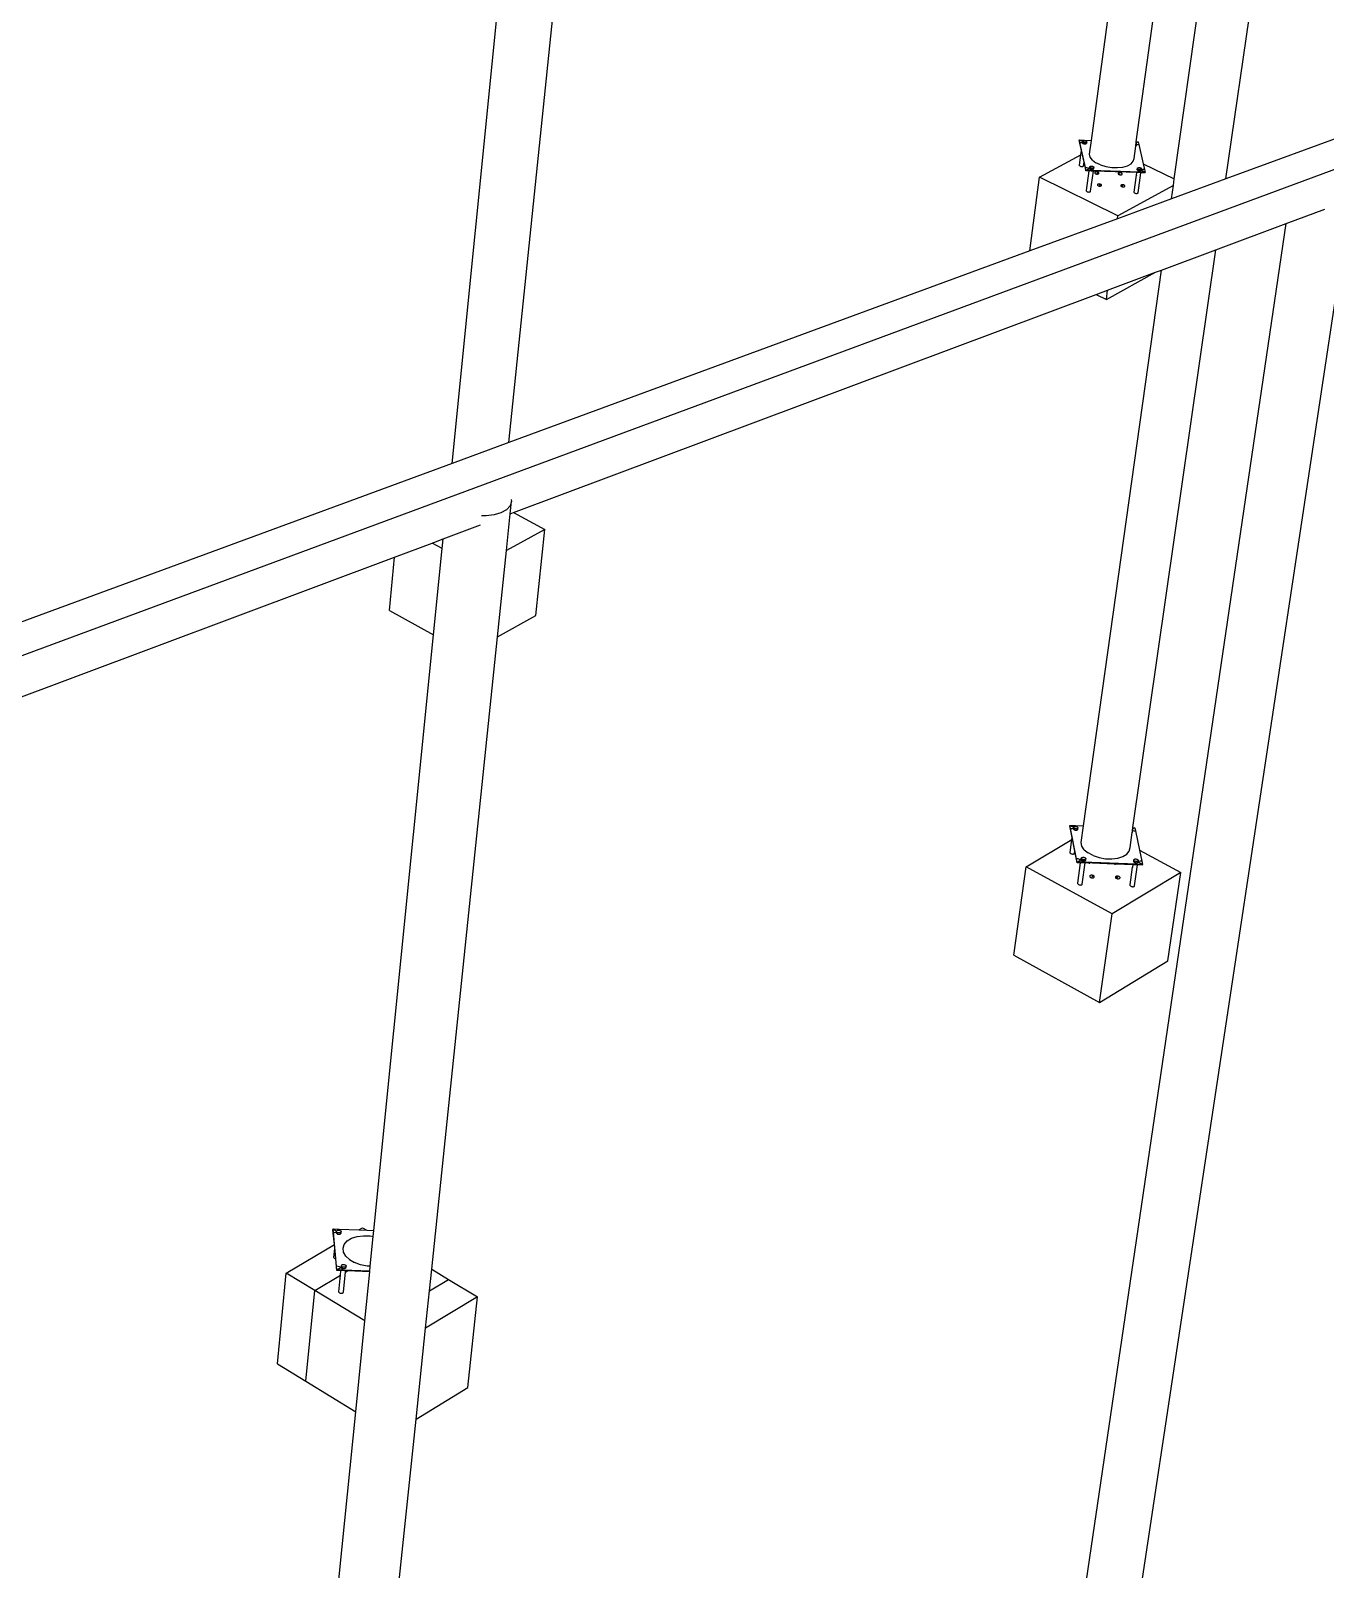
# Model space of a CAD drawing. Header units: inches. Extents: x -1339 to 1886, y -1058 to 789.
# Drawn here: x 392.6 to 788.7, y -344.9 to 125.9 of the extents above; entities that cross this region are included whole.
import ezdxf

# ---------------------------------------------------------------- set-up
doc = ezdxf.new("R2010")
doc.units = ezdxf.units.IN
doc.header["$MEASUREMENT"] = 0

msp = doc.modelspace()

# ---------------------------------------------------------------- linework, layer by layer
for p, q in [((1819.33, 464.57), (-287.57, -316.52)), ((758.32, 80.62), (784.13, 260.66)), ((742.49, 80.58), (767.02, 255.28)), ((730.87, 91.93), (752.78, 250.79)), ((717.15, 92.38), (737.95, 246.12)), ((538.84, -0.11), (558.48, 189.64)), ((935.51, 145.79), (758.32, 80.62)), ((521.54, -6.48), (536.26, 140.34)), ((713.43, 92.33), (713.46, 92.51)), ((713.61, 91.52), (713.43, 92.33)), ((713.63, 91.69), (713.46, 92.51)), ((713.46, 92.51), (715.04, 92.45)), ((713.46, 92.51), (714.48, 92)), ((713.61, 91.52), (713.63, 91.69)), ((714.09, 89.32), (713.61, 91.52)), ((713.63, 91.69), (714.04, 91.71)), ((715.31, 84.06), (713.63, 91.69)), ((714.04, 91.71), (714.4, 91.77)), ((714.4, 91.77), (714.45, 91.79)), ((714.45, 91.79), (714.41, 91.72)), ((714.41, 91.72), (714.41, 91.64)), ((714.42, 91.71), (714.41, 91.63)), ((714.41, 91.63), (714.45, 91.54)), ((714.44, 91.75), (714.42, 91.71)), ((714.43, 91.64), (714.44, 91.72)), ((714.47, 91.56), (714.43, 91.64)), ((714.44, 91.75), (714.45, 91.79)), ((714.45, 91.77), (714.44, 91.75)), ((714.44, 91.72), (714.44, 91.75)), ((714.44, 91.72), (714.45, 91.74)), ((714.45, 91.79), (714.48, 92.08)), ((714.45, 91.79), (714.45, 91.79)), ((714.45, 91.54), (714.53, 91.46)), ((714.55, 91.48), (714.47, 91.56)), ((714.48, 92.08), (714.53, 92.15)), ((714.48, 92), (714.48, 92.08)), ((714.52, 91.91), (714.48, 92)), ((714.55, 91.86), (714.51, 91.83)), ((714.55, 91.85), (714.51, 91.82)), ((714.51, 91.82), (714.59, 91.85)), ((714.51, 91.82), (714.56, 91.85)), ((714.51, 91.81), (714.51, 91.82)), ((714.51, 91.81), (714.51, 91.82)), ((714.57, 91.86), (714.52, 91.91)), ((714.53, 92.15), (714.61, 92.21)), ((714.53, 91.46), (714.65, 91.39)), ((714.56, 91.87), (714.55, 91.86)), ((714.57, 91.86), (714.55, 91.85)), ((714.55, 91.48), (714.66, 91.41)), ((714.56, 91.85), (714.58, 91.86)), ((714.58, 91.86), (714.57, 91.86)), ((714.59, 91.85), (714.58, 91.86)), ((714.6, 91.84), (714.59, 91.85)), ((714.71, 91.77), (714.6, 91.84)), ((714.61, 92.21), (714.73, 92.26)), ((714.65, 91.39), (714.79, 91.34)), ((714.66, 91.41), (714.8, 91.36)), ((714.85, 91.72), (714.71, 91.77)), ((714.73, 92.26), (714.87, 92.28)), ((714.79, 91.34), (714.95, 91.3)), ((714.95, 91.32), (714.8, 91.36)), ((715, 91.68), (714.85, 91.72)), ((714.87, 92.28), (715.02, 92.29)), ((714.95, 91.32), (715.11, 91.31)), ((714.95, 91.3), (715.12, 91.28)), ((715.16, 91.66), (715, 91.68)), ((715.02, 92.29), (715.04, 92.29)), ((715.04, 92.29), (715.04, 92.45)), ((715.04, 92.45), (717.15, 92.38)), ((715.04, 92.29), (715.18, 92.27)), ((715.11, 91.31), (715.27, 91.31)), ((715.12, 91.28), (715.11, 91.31)), ((715.11, 91.3), (715.27, 91.3)), ((715.31, 91.67), (715.16, 91.66)), ((715.18, 92.27), (715.33, 92.24)), ((715.41, 91.34), (715.27, 91.31)), ((715.27, 91.3), (715.42, 91.33)), ((715.3, 91.6), (715.44, 91.59)), ((715.45, 91.7), (715.31, 91.67)), ((715.33, 92.24), (715.47, 92.18)), ((715.41, 91.34), (715.52, 91.38)), ((715.42, 91.33), (715.54, 91.38)), ((715.57, 91.74), (715.45, 91.7)), ((715.47, 92.18), (715.58, 92.11)), ((715.52, 91.38), (715.6, 91.45)), ((715.54, 91.38), (715.62, 91.44)), ((715.65, 91.8), (715.57, 91.74)), ((715.58, 92.11), (715.66, 92.04)), ((715.65, 91.52), (715.6, 91.45)), ((715.62, 91.59), (715.65, 91.59)), ((715.62, 91.44), (715.67, 91.51)), ((715.66, 91.62), (715.63, 91.67)), ((715.63, 91.64), (715.65, 91.6)), ((715.67, 91.6), (715.64, 91.68)), ((715.7, 91.88), (715.65, 91.8)), ((715.65, 91.6), (715.65, 91.59)), ((715.65, 91.59), (715.65, 91.52)), ((715.65, 91.52), (715.66, 91.59)), ((715.65, 91.59), (715.66, 91.59)), ((715.66, 92.04), (715.7, 91.96)), ((715.66, 91.62), (715.7, 91.88)), ((715.67, 91.59), (715.66, 91.62)), ((715.66, 91.59), (715.66, 91.62)), ((715.66, 91.59), (715.67, 91.59)), ((715.67, 91.59), (715.67, 91.6)), ((715.67, 91.59), (715.67, 91.59)), ((715.67, 91.59), (715.67, 91.59)), ((715.67, 91.59), (715.67, 91.59)), ((715.67, 91.51), (715.67, 91.59)), ((715.7, 91.96), (715.7, 91.88)), ((716.57, 88.14), (717.15, 92.38)), ((730.18, 86.88), (730.7, 90.64)), ((730.7, 90.66), (730.75, 91.02)), ((730.72, 90.67), (730.7, 90.66)), ((730.7, 90.64), (730.74, 90.66)), ((730.7, 90.64), (730.7, 90.66)), ((730.8, 90.73), (730.72, 90.67)), ((730.74, 90.66), (730.82, 90.72)), ((730.75, 91.02), (730.8, 91.38)), ((730.75, 91.02), (730.81, 90.96)), ((730.77, 91.02), (730.75, 91.02)), ((730.75, 91.02), (730.75, 91.02)), ((730.85, 91.09), (730.77, 91.02)), ((730.83, 90.97), (730.77, 91.02)), ((730.8, 91.38), (730.87, 91.93)), ((730.8, 91.38), (730.86, 91.32)), ((730.85, 90.8), (730.8, 90.73)), ((730.81, 90.96), (730.85, 90.88)), ((730.82, 90.72), (730.87, 90.8)), ((730.83, 91.58), (731.45, 91.92)), ((730.86, 90.9), (730.83, 90.97)), ((730.9, 91.16), (730.85, 91.09)), ((730.85, 90.8), (730.86, 90.9)), ((730.85, 90.88), (730.85, 90.8)), ((730.86, 91.32), (730.9, 91.24)), ((730.86, 90.9), (730.9, 91.16)), ((730.87, 90.88), (730.86, 90.9)), ((730.87, 91.93), (731.47, 91.91)), ((730.87, 90.8), (730.87, 90.88)), ((730.9, 91.24), (730.9, 91.21)), ((730.9, 91.21), (731.24, 91.13)), ((730.9, 91.21), (730.9, 91.16)), ((731.24, 91.13), (731.66, 91.09)), ((731.47, 91.91), (731.66, 91.09)), ((731.66, 91.09), (733, 85.23)), ((701.3, 81.15), (713.91, 87.98)), ((713.48, 84.8), (713.91, 87.98)), ((713.48, 84.71), (713.48, 84.8)), ((713.91, 87.98), (714.09, 89.32)), ((714.89, 85.71), (714.09, 89.32)), ((714.74, 84.59), (714.89, 85.71)), ((715.29, 83.88), (714.89, 85.71)), ((716.8, 87.24), (716.57, 88.14)), ((717.47, 86.35), (716.8, 87.24)), ((717.47, 86.35), (718.54, 85.54)), ((719.95, 84.86), (718.54, 85.54)), ((719.95, 84.86), (721.59, 84.37)), ((728.17, 84.64), (729.26, 85.25)), ((729.26, 85.25), (729.94, 86.01)), ((729.94, 86.01), (730.18, 86.88)), ((733, 85.23), (742.49, 80.58)), ((733, 85.23), (733.41, 83.45)), ((698.3, 58.54), (701.3, 81.15)), ((725.25, 69.31), (701.3, 81.15)), ((713.52, 84.63), (713.48, 84.71)), ((713.6, 84.55), (713.52, 84.63)), ((713.6, 84.55), (713.72, 84.48)), ((713.72, 84.48), (713.86, 84.42)), ((713.86, 84.42), (714.02, 84.39)), ((714.02, 84.39), (714.18, 84.37)), ((714.18, 84.37), (714.34, 84.37)), ((714.34, 84.37), (714.49, 84.4)), ((714.49, 84.4), (714.61, 84.45)), ((714.61, 84.45), (714.69, 84.51)), ((714.69, 84.51), (714.74, 84.59)), ((715.29, 83.88), (715.31, 84.06)), ((715.47, 83.06), (715.29, 83.88)), ((715.73, 84.01), (715.31, 84.06)), ((715.49, 83.24), (715.31, 84.06)), ((715.47, 83.06), (715.49, 83.24)), ((716.45, 83.03), (715.47, 83.06)), ((715.49, 83.24), (716.49, 83.78)), ((717.09, 83.18), (715.49, 83.24)), ((715.63, 77), (716.45, 83.03)), ((716.13, 83.92), (715.73, 84.01)), ((716.49, 83.78), (716.13, 83.92)), ((717.07, 83.01), (716.45, 83.03)), ((716.78, 83.6), (716.49, 83.78)), ((716.61, 84.01), (716.57, 83.94)), ((716.59, 83.97), (716.57, 83.93)), ((716.57, 83.94), (716.57, 83.86)), ((716.57, 83.93), (716.57, 83.85)), ((716.57, 83.85), (716.61, 83.76)), ((716.59, 83.97), (716.64, 84.3)), ((716.61, 83.99), (716.59, 83.97)), ((716.59, 83.94), (716.59, 83.97)), ((716.59, 83.94), (716.6, 83.96)), ((716.59, 83.86), (716.59, 83.94)), ((716.63, 83.78), (716.59, 83.86)), ((716.61, 83.76), (716.69, 83.68)), ((716.7, 83.7), (716.63, 83.78)), ((716.64, 84.3), (716.68, 84.37)), ((716.64, 84.22), (716.64, 84.3)), ((716.67, 84.13), (716.64, 84.22)), ((716.7, 84.08), (716.66, 84.06)), ((716.7, 84.07), (716.66, 84.04)), ((716.66, 84.03), (716.72, 84.07)), ((716.73, 84.08), (716.67, 84.13)), ((716.68, 84.37), (716.77, 84.43)), ((716.69, 83.68), (716.8, 83.61)), ((716.72, 84.09), (716.7, 84.08)), ((716.73, 84.08), (716.7, 84.07)), ((716.7, 83.7), (716.82, 83.63)), ((716.72, 84.07), (716.73, 84.08)), ((716.75, 84.06), (716.73, 84.08)), ((716.73, 84.08), (716.73, 84.08)), ((716.86, 83.99), (716.75, 84.06)), ((716.77, 84.43), (716.88, 84.48)), ((716.99, 83.4), (716.78, 83.6)), ((716.8, 83.61), (716.95, 83.56)), ((716.82, 83.63), (716.95, 83.58)), ((717, 83.93), (716.86, 83.99)), ((716.88, 84.48), (717.02, 84.5)), ((716.89, 76.79), (717.73, 82.99)), ((716.95, 83.58), (717.11, 83.54)), ((716.95, 83.56), (717.11, 83.52)), ((717.09, 83.18), (716.99, 83.4)), ((717.16, 83.9), (717, 83.93)), ((717.02, 84.5), (717.18, 84.51)), ((717.07, 83.01), (717.09, 83.18)), ((717.73, 82.99), (717.07, 83.01)), ((732, 82.68), (717.09, 83.18)), ((717.11, 83.54), (717.27, 83.52)), ((717.11, 83.52), (717.27, 83.5)), ((717.32, 83.88), (717.16, 83.9)), ((717.18, 84.51), (717.34, 84.49)), ((717.27, 83.52), (717.42, 83.53)), ((717.27, 83.51), (717.43, 83.52)), ((717.27, 83.5), (717.43, 83.51)), ((717.47, 83.89), (717.32, 83.88)), ((717.34, 84.49), (717.49, 84.46)), ((717.42, 83.53), (717.56, 83.56)), ((717.43, 83.52), (717.58, 83.55)), ((717.43, 83.51), (717.58, 83.53)), ((717.61, 83.91), (717.47, 83.89)), ((717.49, 84.46), (717.63, 84.4)), ((717.56, 83.56), (717.68, 83.6)), ((717.58, 83.55), (717.7, 83.59)), ((717.58, 83.53), (717.7, 83.58)), ((717.73, 83.96), (717.61, 83.91)), ((717.63, 84.4), (717.74, 84.34)), ((717.68, 83.6), (717.76, 83.66)), ((717.7, 83.59), (717.78, 83.66)), ((717.7, 83.58), (717.79, 83.65)), ((717.81, 84.02), (717.73, 83.96)), ((731.02, 82.54), (717.73, 82.99)), ((717.74, 84.34), (717.82, 84.26)), ((717.81, 83.74), (717.76, 83.66)), ((717.81, 83.81), (717.78, 83.81)), ((717.78, 83.66), (717.83, 83.73)), ((717.83, 83.82), (717.79, 83.9)), ((717.79, 83.86), (717.81, 83.82)), ((717.79, 83.65), (717.83, 83.72)), ((717.86, 84.09), (717.81, 84.02)), ((717.81, 83.82), (717.81, 83.81)), ((717.81, 83.81), (717.81, 83.74)), ((717.82, 83.81), (717.81, 83.81)), ((717.81, 83.74), (717.82, 83.81)), ((717.82, 84.26), (717.86, 84.18)), ((717.82, 83.81), (717.86, 84.09)), ((717.83, 83.81), (717.82, 83.81)), ((717.83, 83.81), (717.83, 83.82)), ((717.83, 83.72), (717.83, 83.81)), ((717.83, 83.81), (717.83, 83.81)), ((717.83, 83.73), (717.83, 83.81)), ((717.86, 84.18), (717.86, 84.09)), ((718.19, 82.58), (718.15, 82.5)), ((718.15, 82.5), (718.15, 82.42)), ((718.15, 82.42), (718.19, 82.33)), ((718.28, 82.64), (718.19, 82.58)), ((718.19, 82.33), (718.27, 82.25)), ((718.27, 82.25), (718.38, 82.18)), ((718.4, 82.69), (718.28, 82.64)), ((718.38, 82.18), (718.52, 82.13)), ((718.54, 82.72), (718.4, 82.69)), ((718.52, 82.13), (718.68, 82.09)), ((718.71, 82.72), (718.54, 82.72)), ((718.68, 82.09), (718.85, 82.07)), ((718.87, 82.71), (718.71, 82.72)), ((718.78, 82.4), (719.27, 82.15)), ((718.85, 82.07), (719.01, 82.08)), ((719.03, 82.67), (718.87, 82.71)), ((719.01, 82.08), (719.15, 82.11)), ((719.17, 82.61), (719.03, 82.67)), ((719.15, 82.11), (719.27, 82.15)), ((719.29, 82.54), (719.17, 82.61)), ((719.27, 82.15), (719.36, 82.22)), ((719.37, 82.46), (719.29, 82.54)), ((719.36, 82.22), (719.4, 82.29)), ((719.41, 82.38), (719.37, 82.46)), ((719.4, 82.29), (719.41, 82.38)), ((721.59, 84.37), (723.35, 84.09)), ((723.35, 84.09), (725.11, 84.04)), ((725.11, 84.04), (726.76, 84.23)), ((725.35, 82.34), (725.3, 82.26)), ((725.3, 82.26), (725.3, 82.18)), ((725.3, 82.18), (725.34, 82.09)), ((725.34, 82.09), (725.42, 82.01)), ((725.43, 82.4), (725.35, 82.34)), ((725.42, 82.01), (725.53, 81.94)), ((725.55, 82.45), (725.43, 82.4)), ((725.53, 81.94), (725.93, 82.16)), ((725.53, 81.94), (725.68, 81.89)), ((725.7, 82.48), (725.55, 82.45)), ((725.68, 81.89), (725.84, 81.85)), ((725.86, 82.48), (725.7, 82.48)), ((725.84, 81.85), (726, 81.83)), ((726.02, 82.47), (725.86, 82.48)), ((726, 81.83), (726.16, 81.84)), ((726.18, 82.43), (726.02, 82.47)), ((726.16, 81.84), (726.31, 81.87)), ((726.32, 82.37), (726.18, 82.43)), ((726.31, 81.87), (726.43, 81.91)), ((726.44, 82.3), (726.32, 82.37)), ((726.43, 81.91), (726.51, 81.98)), ((726.52, 82.22), (726.44, 82.3)), ((726.51, 81.98), (726.56, 82.05)), ((726.56, 82.14), (726.52, 82.22)), ((726.56, 82.05), (726.56, 82.14)), ((726.76, 84.23), (728.17, 84.64)), ((730.19, 76.58), (730.9, 81.72)), ((730.91, 81.74), (730.9, 81.72)), ((730.9, 81.64), (730.91, 81.74)), ((730.9, 81.72), (730.9, 81.64)), ((730.91, 81.74), (731.02, 82.54)), ((731.97, 82.51), (731.02, 82.54)), ((731.14, 83.42), (731.18, 83.34)), ((731.2, 83.57), (731.16, 83.5)), ((731.16, 83.5), (731.16, 83.41)), ((731.18, 83.49), (731.23, 83.85)), ((731.18, 83.49), (731.22, 83.57)), ((731.18, 83.41), (731.18, 83.49)), ((731.22, 83.33), (731.18, 83.41)), ((731.18, 83.34), (731.27, 83.26)), ((731.26, 83.61), (731.2, 83.57)), ((731.22, 83.57), (731.25, 83.59)), ((731.22, 83.33), (731.3, 83.25)), ((731.23, 83.85), (731.27, 83.93)), ((731.23, 83.77), (731.23, 83.85)), ((731.27, 83.69), (731.23, 83.77)), ((731.27, 83.93), (731.36, 83.99)), ((731.35, 83.61), (731.27, 83.69)), ((731.27, 83.26), (731.38, 83.19)), ((731.41, 83.19), (731.3, 83.25)), ((731.46, 83.54), (731.35, 83.61)), ((731.36, 83.99), (731.47, 84.03)), ((731.38, 83.19), (731.52, 83.13)), ((731.41, 83.19), (731.55, 83.13)), ((731.45, 76.37), (732.3, 82.5)), ((731.6, 83.49), (731.46, 83.54)), ((731.47, 84.03), (731.61, 84.06)), ((731.52, 83.13), (731.69, 83.09)), ((731.7, 83.09), (731.55, 83.13)), ((731.75, 83.45), (731.6, 83.49)), ((731.61, 84.06), (731.77, 84.07)), ((731.69, 83.09), (731.85, 83.08)), ((731.86, 83.08), (731.7, 83.09)), ((731.91, 83.44), (731.75, 83.45)), ((731.77, 84.07), (731.93, 84.05)), ((731.88, 83.44), (731.79, 83.39)), ((732.06, 83.37), (731.79, 83.38)), ((731.86, 83.08), (731.79, 83.38)), ((731.85, 83.08), (731.86, 83.08)), ((732.01, 83.08), (731.86, 83.08)), ((731.86, 83.07), (732.03, 83.07)), ((732.07, 83.44), (731.91, 83.44)), ((731.93, 84.05), (732.08, 84.01)), ((731.97, 82.51), (732, 82.68)), ((732.3, 82.5), (731.97, 82.51)), ((732.12, 83.09), (732, 82.9)), ((732, 82.9), (732, 82.68)), ((733.59, 82.63), (732, 82.68)), ((732.14, 83.11), (732.01, 83.08)), ((732.03, 83.07), (732.17, 83.1)), ((732.21, 83.47), (732.07, 83.44)), ((732.08, 84.01), (732.22, 83.96)), ((732.14, 83.11), (732.12, 83.09)), ((732.14, 83.11), (732.16, 83.11)), ((732.33, 83.25), (732.16, 83.12)), ((732.28, 83.16), (732.16, 83.11)), ((732.17, 83.1), (732.29, 83.15)), ((732.4, 83.36), (732.19, 83.37)), ((732.31, 83.51), (732.21, 83.47)), ((732.22, 83.96), (732.33, 83.89)), ((732.36, 83.22), (732.28, 83.16)), ((732.29, 83.15), (732.38, 83.21)), ((733.57, 82.46), (732.3, 82.5)), ((732.31, 83.51), (732.36, 83.45)), ((732.32, 83.51), (732.31, 83.51)), ((732.41, 83.58), (732.32, 83.51)), ((732.38, 83.46), (732.32, 83.52)), ((732.37, 83.47), (732.32, 83.51)), ((732.33, 83.89), (732.41, 83.81)), ((732.39, 83.27), (732.33, 83.25)), ((732.37, 83.23), (732.34, 83.25)), ((732.36, 83.45), (732.4, 83.37)), ((732.36, 83.22), (732.39, 83.27)), ((732.36, 83.22), (732.39, 83.27)), ((732.36, 83.22), (732.36, 83.22)), ((732.41, 83.38), (732.37, 83.47)), ((732.37, 83.23), (732.37, 83.23)), ((732.38, 83.22), (732.37, 83.23)), ((732.42, 83.37), (732.38, 83.46)), ((732.38, 83.22), (732.42, 83.29)), ((733.59, 82.63), (732.38, 83.22)), ((732.38, 83.21), (732.38, 83.22)), ((732.63, 83.37), (732.39, 83.27)), ((732.39, 83.27), (732.41, 83.3)), ((732.4, 83.29), (732.39, 83.27)), ((732.39, 83.27), (732.39, 83.27)), ((732.4, 83.37), (732.4, 83.36)), ((732.4, 83.29), (732.41, 83.37)), ((732.4, 83.36), (732.4, 83.29)), ((732.41, 83.81), (732.45, 83.73)), ((732.45, 83.65), (732.41, 83.58)), ((732.41, 83.37), (732.45, 83.65)), ((732.41, 83.37), (732.41, 83.38)), ((732.41, 83.3), (732.41, 83.37)), ((732.42, 83.37), (732.42, 83.37)), ((732.42, 83.36), (732.42, 83.37)), ((732.42, 83.29), (732.42, 83.36)), ((732.45, 83.73), (732.45, 83.65)), ((733, 83.44), (732.63, 83.37)), ((733.41, 83.45), (733, 83.44)), ((733.41, 83.45), (733.59, 82.63)), ((733.57, 82.46), (733.59, 82.63)), ((758.32, 80.62), (741.64, 74.48)), ((742.22, 78.61), (742.49, 80.58)), ((715.63, 76.92), (715.63, 77)), ((715.67, 76.83), (715.63, 76.92)), ((715.75, 76.75), (715.67, 76.83)), ((715.75, 76.75), (715.87, 76.68)), ((715.87, 76.68), (716.01, 76.62)), ((716.01, 76.62), (716.17, 76.59)), ((716.17, 76.59), (716.33, 76.57)), ((716.33, 76.57), (716.5, 76.58)), ((716.5, 76.58), (716.64, 76.6)), ((716.64, 76.6), (716.76, 76.65)), ((716.76, 76.65), (716.85, 76.71)), ((716.85, 76.71), (716.89, 76.79)), ((719.01, 78.89), (718.96, 78.81)), ((718.96, 78.81), (718.96, 78.73)), ((718.96, 78.73), (719, 78.65)), ((719, 78.65), (719.08, 78.57)), ((719.1, 78.95), (719.01, 78.89)), ((719.08, 78.57), (719.2, 78.49)), ((719.22, 79), (719.1, 78.95)), ((719.2, 78.49), (719.34, 78.44)), ((719.36, 79.03), (719.22, 79)), ((719.34, 78.44), (719.5, 78.4)), ((719.52, 79.04), (719.36, 79.03)), ((719.5, 78.4), (719.67, 78.38)), ((719.69, 79.02), (719.52, 79.04)), ((719.59, 78.71), (719.99, 78.92)), ((719.67, 78.38), (719.83, 78.39)), ((719.85, 78.98), (719.69, 79.02)), ((719.83, 78.39), (719.97, 78.42)), ((719.99, 78.92), (719.85, 78.98)), ((719.97, 78.42), (720.09, 78.46)), ((720.1, 78.85), (719.99, 78.92)), ((720.09, 78.46), (720.18, 78.53)), ((720.18, 78.77), (720.1, 78.85)), ((720.23, 78.69), (720.18, 78.77)), ((720.18, 78.53), (720.22, 78.6)), ((720.22, 78.6), (720.23, 78.69)), ((742.22, 78.61), (725.25, 69.31)), ((726.17, 78.65), (726.13, 78.57)), ((726.13, 78.57), (726.13, 78.49)), ((726.13, 78.49), (726.17, 78.41)), ((726.26, 78.72), (726.17, 78.65)), ((726.17, 78.41), (726.25, 78.33)), ((726.25, 78.33), (726.36, 78.25)), ((726.38, 78.76), (726.26, 78.72)), ((726.26, 78.72), (726.76, 78.47)), ((726.36, 78.25), (726.51, 78.2)), ((726.52, 78.79), (726.38, 78.76)), ((726.51, 78.2), (726.67, 78.16)), ((726.69, 78.8), (726.52, 78.79)), ((726.67, 78.16), (726.83, 78.14)), ((726.85, 78.78), (726.69, 78.8)), ((726.83, 78.14), (726.99, 78.15)), ((727.01, 78.74), (726.85, 78.78)), ((726.99, 78.15), (727.14, 78.18)), ((727.15, 78.69), (727.01, 78.74)), ((727.14, 78.18), (727.26, 78.22)), ((727.27, 78.61), (727.15, 78.69)), ((727.26, 78.22), (727.34, 78.29)), ((727.35, 78.53), (727.27, 78.61)), ((727.34, 78.29), (727.39, 78.37)), ((727.39, 78.45), (727.35, 78.53)), ((727.39, 78.37), (727.39, 78.45)), ((730.19, 76.49), (730.19, 76.58)), ((730.23, 76.41), (730.19, 76.49)), ((730.23, 76.41), (730.31, 76.33)), ((730.31, 76.33), (730.42, 76.26)), ((730.42, 76.26), (730.57, 76.2)), ((730.57, 76.2), (730.73, 76.16)), ((730.73, 76.16), (730.89, 76.15)), ((730.89, 76.15), (731.05, 76.15)), ((731.05, 76.15), (731.2, 76.18)), ((731.2, 76.18), (731.32, 76.23)), ((731.32, 76.23), (731.4, 76.29)), ((731.4, 76.29), (731.45, 76.37)), ((741.64, 74.48), (742.22, 78.61)), ((741.64, 74.48), (725.12, 68.41)), ((727.8, -380.67), (796.4, 74.32)), ((776.75, 66.97), (788.52, 71.37)), ((725.12, 68.41), (698.3, 58.54)), ((712.54, -369.07), (776.75, 66.97)), ((725.12, 68.41), (725.25, 69.31)), ((755.2, 58.91), (776.75, 66.97)), ((698.3, 58.54), (538.84, -0.11)), ((729.85, -117.92), (755.2, 58.91)), ((738.58, 52.69), (755.2, 58.91)), ((714.71, -117.37), (738.58, 52.69)), ((721.72, 43.67), (736.79, 52.02)), ((722.11, 46.53), (736.79, 52.02)), ((736.79, 52.02), (738.58, 52.69)), ((540.3, -21.51), (718.63, 45.22)), ((718.63, 45.22), (722.11, 46.53)), ((718.63, 45.22), (721.72, 43.67)), ((721.72, 43.67), (722.11, 46.53)), ((538.84, -0.11), (521.54, -6.48)), ((521.54, -6.48), (322.1, -79.84)), ((539.7, -18.16), (539.24, -19.48)), ((539.31, -21.88), (539.7, -18.16)), ((539.6, -17.52), (539.7, -18.16)), ((531.96, -22.5), (530.53, -22.46)), ((534.37, -22.21), (531.96, -22.5)), ((536.48, -21.58), (534.37, -22.21)), ((538.14, -20.65), (536.48, -21.58)), ((539.24, -19.48), (538.14, -20.65)), ((538.14, -33.15), (539.31, -21.88)), ((539.31, -21.88), (540.3, -21.51)), ((540.3, -21.51), (549.92, -26.7)), ((518.79, -29.56), (530.24, -25.27)), ((549.92, -26.7), (538.14, -33.15)), ((547.13, -53.02), (549.92, -26.7)), ((503.94, -35.11), (515.4, -30.83)), ((515.4, -30.83), (518.79, -29.56)), ((518.49, -32.51), (515.4, -30.83)), ((515.85, -58.88), (518.49, -32.51)), ((518.49, -32.51), (518.79, -29.56)), ((320.6, -103.72), (503.94, -35.11)), ((502.35, -51.43), (503.94, -35.11)), ((535.39, -59.52), (538.14, -33.15)), ((502.35, -51.43), (515.85, -58.88)), ((535.39, -59.52), (547.13, -53.02)), ((497.58, -241.2), (515.85, -58.88)), ((515.27, -253.05), (535.39, -59.52)), ((710.53, -117.4), (710.56, -117.22)), ((710.73, -118.39), (710.53, -117.4)), ((710.75, -118.21), (710.56, -117.22)), ((710.56, -117.22), (712.3, -117.28)), ((710.56, -117.22), (711.69, -117.83)), ((711.74, -117.7), (711.83, -117.63)), ((711.83, -117.63), (711.95, -117.58)), ((711.95, -117.58), (712.11, -117.54)), ((712.11, -117.54), (712.28, -117.54)), ((712.28, -117.54), (712.29, -117.54)), ((712.29, -117.54), (712.3, -117.54)), ((712.29, -117.54), (712.46, -117.56)), ((712.3, -117.54), (712.3, -117.28)), ((712.3, -117.28), (714.71, -117.37)), ((712.46, -117.56), (712.62, -117.6)), ((712.62, -117.6), (712.78, -117.66)), ((712.78, -117.66), (712.9, -117.75)), ((713.98, -122.51), (714.71, -117.37)), ((697.16, -129.92), (711.14, -121.59)), ((710.59, -125.49), (711.14, -121.59)), ((710.73, -118.39), (710.75, -118.21)), ((711.23, -120.93), (710.73, -118.39)), ((710.75, -118.21), (711.2, -118.19)), ((712.59, -127.47), (710.75, -118.21)), ((711.14, -121.59), (711.23, -120.93)), ((711.2, -118.19), (711.6, -118.11)), ((712.06, -125.11), (711.23, -120.93)), ((711.6, -118.11), (711.65, -118.09)), ((711.66, -118.08), (711.61, -118.17)), ((711.64, -118.13), (711.61, -118.18)), ((711.61, -118.17), (711.61, -118.27)), ((711.61, -118.18), (711.61, -118.28)), ((711.61, -118.28), (711.65, -118.38)), ((711.63, -118.17), (711.68, -118.08)), ((711.63, -118.17), (711.64, -118.13)), ((711.63, -118.27), (711.63, -118.17)), ((711.67, -118.37), (711.63, -118.27)), ((711.66, -118.09), (711.64, -118.13)), ((711.64, -118.13), (711.65, -118.09)), ((711.65, -118.09), (711.69, -117.79)), ((711.65, -118.09), (711.69, -118.07)), ((711.65, -118.38), (711.74, -118.48)), ((711.72, -118.03), (711.66, -118.08)), ((711.69, -118.07), (711.66, -118.09)), ((711.76, -118.46), (711.67, -118.37)), ((711.68, -117.89), (711.69, -117.79)), ((711.73, -117.99), (711.68, -117.89)), ((711.68, -118.08), (711.72, -118.05)), ((711.69, -117.79), (711.74, -117.7)), ((711.72, -118.04), (711.69, -118.07)), ((711.69, -118.07), (711.72, -118.05)), ((711.81, -118.08), (711.73, -117.99)), ((711.74, -118.48), (711.87, -118.57)), ((711.76, -118.46), (711.88, -118.54)), ((711.93, -118.17), (711.81, -118.08)), ((711.87, -118.57), (712.02, -118.63)), ((712.03, -118.61), (711.88, -118.54)), ((712.08, -118.23), (711.93, -118.17)), ((712.02, -118.63), (712.2, -118.68)), ((712.03, -118.61), (712.2, -118.65)), ((712.25, -118.27), (712.08, -118.23)), ((712.2, -118.65), (712.38, -118.67)), ((712.2, -118.68), (712.38, -118.7)), ((712.43, -118.29), (712.25, -118.27)), ((712.38, -118.67), (712.55, -118.67)), ((712.38, -118.7), (712.38, -118.67)), ((712.38, -118.69), (712.56, -118.68)), ((712.6, -118.29), (712.43, -118.29)), ((712.55, -118.67), (712.7, -118.63)), ((712.56, -118.68), (712.72, -118.65)), ((712.76, -118.26), (712.6, -118.29)), ((712.7, -118.63), (712.83, -118.58)), ((712.72, -118.65), (712.85, -118.59)), ((712.88, -118.2), (712.76, -118.26)), ((712.92, -118.5), (712.83, -118.58)), ((712.85, -118.59), (712.94, -118.51)), ((712.86, -118.33), (712.94, -118.33)), ((712.9, -118.19), (712.88, -118.2)), ((712.9, -117.75), (712.98, -117.84)), ((712.91, -118.18), (712.9, -118.19)), ((712.9, -118.19), (712.93, -118.22)), ((712.97, -118.13), (712.91, -118.18)), ((712.95, -118.22), (712.91, -118.17)), ((712.95, -118.23), (712.91, -118.18)), ((712.92, -118.5), (712.97, -118.41)), ((712.93, -118.22), (712.95, -118.27)), ((712.94, -118.51), (712.99, -118.42)), ((712.96, -118.23), (712.95, -118.22)), ((712.96, -118.24), (712.95, -118.23)), ((713.02, -118.04), (712.97, -118.13)), ((712.97, -118.41), (712.98, -118.33)), ((712.98, -117.84), (713.03, -117.94)), ((712.98, -118.33), (712.99, -118.3)), ((712.98, -118.33), (713, -118.33)), ((712.99, -118.3), (713.02, -118.04)), ((713, -118.32), (712.99, -118.29)), ((713, -118.33), (712.99, -118.3)), ((712.99, -118.42), (713, -118.33)), ((713, -118.33), (713, -118.32)), ((713, -118.33), (713, -118.33)), ((713, -118.33), (713, -118.33)), ((713, -118.33), (713, -118.33)), ((713.03, -117.94), (713.02, -118.04)), ((728.97, -124.05), (729.63, -119.42)), ((729.63, -119.42), (729.68, -119.38)), ((729.63, -119.42), (729.64, -119.39)), ((729.64, -119.39), (729.68, -119.11)), ((729.66, -119.37), (729.64, -119.39)), ((729.66, -119.37), (729.71, -119.28)), ((729.68, -119.08), (729.69, -119.01)), ((729.69, -119.09), (729.68, -119.08)), ((729.68, -119.11), (729.68, -119.08)), ((729.68, -119.11), (729.69, -119.15)), ((729.68, -119.38), (729.73, -119.29)), ((729.69, -119.01), (729.73, -118.73)), ((729.72, -119), (729.69, -119.01)), ((729.7, -119.11), (729.69, -119.09)), ((729.71, -119.28), (729.73, -119.17)), ((729.76, -118.91), (729.72, -119)), ((729.73, -118.73), (729.85, -117.92)), ((729.73, -118.73), (729.75, -118.78)), ((729.73, -119.17), (729.76, -118.91)), ((729.74, -119.19), (729.73, -119.17)), ((729.73, -119.29), (729.74, -119.19)), ((729.75, -118.78), (730.15, -118.88)), ((729.75, -118.78), (729.77, -118.81)), ((729.77, -118.81), (729.76, -118.91)), ((729.8, -118.27), (730.37, -117.93)), ((729.85, -117.92), (730.4, -117.94)), ((730.15, -118.88), (730.61, -118.93)), ((730.4, -117.94), (730.61, -118.93)), ((730.61, -118.93), (731.83, -124.84)), ((710.59, -125.59), (710.59, -125.49)), ((710.63, -125.7), (710.59, -125.59)), ((710.72, -125.79), (710.63, -125.7)), ((710.72, -125.79), (710.85, -125.88)), ((710.85, -125.88), (711, -125.95)), ((711, -125.95), (711.18, -125.99)), ((711.18, -125.99), (711.36, -126.01)), ((711.36, -126.01), (711.54, -126.01)), ((711.54, -126.01), (711.69, -125.97)), ((711.69, -125.97), (711.83, -125.92)), ((711.83, -125.92), (711.92, -125.84)), ((711.93, -125.54), (711.89, -125.49)), ((711.92, -125.84), (711.97, -125.75)), ((711.95, -125.6), (711.93, -125.54)), ((711.97, -125.75), (712.06, -125.11)), ((712.56, -127.66), (712.06, -125.11)), ((714.23, -123.61), (713.98, -122.51)), ((714.1, -127.15), (714.19, -127.07)), ((714.19, -127.07), (714.32, -127.02)), ((714.97, -124.69), (714.23, -123.61)), ((714.32, -127.02), (714.47, -126.98)), ((714.47, -126.98), (714.64, -126.98)), ((714.64, -126.98), (714.82, -127)), ((714.82, -127), (714.99, -127.04)), ((714.97, -124.69), (716.15, -125.67)), ((714.99, -127.04), (715.14, -127.11)), ((715.14, -127.11), (715.27, -127.19)), ((717.69, -126.49), (716.15, -125.67)), ((717.69, -126.49), (719.5, -127.09)), ((719.5, -127.09), (721.44, -127.43)), ((725.2, -127.26), (726.76, -126.76)), ((726.76, -126.76), (727.96, -126.02)), ((727.96, -126.02), (728.71, -125.1)), ((728.71, -125.1), (728.97, -124.05)), ((731.83, -124.84), (744.47, -131.66)), ((731.83, -124.84), (732.53, -128.21)), ((693.45, -156.93), (697.16, -129.92)), ((723.53, -144.29), (697.16, -129.92)), ((712.56, -127.66), (712.59, -127.47)), ((712.76, -128.65), (712.56, -127.66)), ((713.05, -127.52), (712.59, -127.47)), ((712.79, -128.47), (712.59, -127.47)), ((712.76, -128.65), (712.79, -128.47)), ((713.83, -128.69), (712.76, -128.65)), ((712.79, -128.47), (713.88, -127.81)), ((714.54, -128.53), (712.79, -128.47)), ((712.95, -134.95), (713.83, -128.69)), ((713.49, -127.64), (713.05, -127.52)), ((713.89, -127.81), (713.49, -127.64)), ((714.52, -128.72), (713.83, -128.69)), ((714.21, -128.03), (713.89, -127.81)), ((714.02, -127.52), (713.97, -127.61)), ((713.97, -127.61), (713.97, -127.71)), ((713.98, -127.62), (713.97, -127.73)), ((713.97, -127.73), (714.02, -127.83)), ((714, -127.58), (713.98, -127.62)), ((713.99, -127.71), (714, -127.61)), ((714.04, -127.81), (713.99, -127.71)), ((714, -127.58), (714.05, -127.24)), ((714, -127.61), (714.05, -127.52)), ((714.03, -127.53), (714, -127.58)), ((714, -127.61), (714, -127.58)), ((714.08, -127.47), (714.02, -127.52)), ((714.02, -127.83), (714.1, -127.93)), ((714.08, -127.49), (714.03, -127.53)), ((714.12, -127.91), (714.04, -127.81)), ((714.05, -127.24), (714.1, -127.15)), ((714.05, -127.33), (714.05, -127.24)), ((714.09, -127.43), (714.05, -127.33)), ((714.05, -127.52), (714.08, -127.5)), ((714.17, -127.53), (714.09, -127.43)), ((714.1, -127.93), (714.23, -128.01)), ((714.24, -127.99), (714.12, -127.91)), ((714.3, -127.61), (714.17, -127.53)), ((714.43, -128.27), (714.21, -128.03)), ((714.23, -128.01), (714.39, -128.08)), ((714.24, -127.99), (714.4, -128.06)), ((714.45, -127.68), (714.3, -127.61)), ((714.33, -135.21), (715.24, -128.74)), ((714.39, -128.08), (714.57, -128.13)), ((714.57, -128.1), (714.4, -128.06)), ((714.54, -128.53), (714.43, -128.27)), ((714.62, -127.72), (714.45, -127.68)), ((714.52, -128.72), (714.54, -128.53)), ((715.24, -128.74), (714.52, -128.72)), ((730.97, -129.14), (714.54, -128.53)), ((714.57, -128.1), (714.74, -128.12)), ((714.57, -128.13), (714.75, -128.15)), ((714.8, -127.74), (714.62, -127.72)), ((714.74, -128.12), (714.91, -128.11)), ((714.75, -128.13), (714.92, -128.13)), ((714.75, -128.15), (714.93, -128.14)), ((714.97, -127.73), (714.8, -127.74)), ((715.07, -128.08), (714.91, -128.11)), ((714.92, -128.13), (715.08, -128.09)), ((714.93, -128.14), (715.09, -128.11)), ((715.11, -127.77), (714.96, -127.76)), ((715.12, -127.7), (714.97, -127.73)), ((715.07, -128.08), (715.2, -128.02)), ((715.08, -128.09), (715.22, -128.04)), ((715.09, -128.11), (715.22, -128.05)), ((715.25, -127.65), (715.12, -127.7)), ((715.2, -128.02), (715.29, -127.95)), ((715.22, -128.04), (715.31, -127.96)), ((715.22, -128.05), (715.31, -127.97)), ((724.24, -129.07), (715.24, -128.74)), ((715.34, -127.57), (715.25, -127.65)), ((715.27, -127.19), (715.35, -127.28)), ((715.34, -127.86), (715.29, -127.95)), ((715.34, -127.78), (715.31, -127.77)), ((715.31, -127.96), (715.36, -127.86)), ((715.31, -127.97), (715.36, -127.88)), ((715.32, -127.72), (715.34, -127.76)), ((715.36, -127.76), (715.33, -127.68)), ((715.39, -127.48), (715.34, -127.57)), ((715.34, -127.76), (715.34, -127.78)), ((715.34, -127.78), (715.34, -127.86)), ((715.35, -127.78), (715.34, -127.78)), ((715.34, -127.86), (715.35, -127.78)), ((715.35, -127.28), (715.39, -127.38)), ((715.35, -127.78), (715.39, -127.48)), ((715.37, -127.78), (715.35, -127.78)), ((715.36, -127.77), (715.36, -127.76)), ((715.36, -127.78), (715.36, -127.77)), ((715.36, -127.88), (715.37, -127.78)), ((715.36, -127.86), (715.36, -127.78)), ((715.39, -127.38), (715.39, -127.48)), ((716.36, -128.78), (716.49, -128.8)), ((716.49, -128.8), (716.62, -128.79)), ((721.44, -127.43), (723.39, -127.49)), ((723.39, -127.49), (725.2, -127.26)), ((744.47, -131.66), (723.53, -144.29)), ((724.24, -129.07), (724.37, -129.09)), ((724.5, -129.08), (724.24, -129.07)), ((724.37, -129.09), (724.5, -129.08)), ((729.88, -129.28), (724.5, -129.08)), ((728.98, -135.47), (729.76, -130.03)), ((729.78, -129.99), (729.76, -130.03)), ((729.76, -130.13), (729.78, -129.99)), ((729.76, -130.03), (729.76, -130.13)), ((729.78, -129.99), (729.88, -129.28)), ((730.95, -129.32), (729.88, -129.28)), ((730.03, -128.24), (730.08, -128.34)), ((730.1, -128.06), (730.05, -128.15)), ((730.05, -128.15), (730.05, -128.25)), ((730.07, -128.15), (730.13, -127.78)), ((730.07, -128.15), (730.12, -128.06)), ((730.07, -128.25), (730.07, -128.15)), ((730.11, -128.35), (730.07, -128.25)), ((730.08, -128.34), (730.17, -128.44)), ((730.18, -127.99), (730.1, -128.06)), ((730.2, -128.45), (730.11, -128.35)), ((730.12, -128.06), (730.2, -128)), ((730.13, -127.78), (730.18, -127.69)), ((730.13, -127.87), (730.13, -127.78)), ((730.17, -127.97), (730.13, -127.87)), ((730.2, -128), (730.17, -127.97)), ((730.17, -128.44), (730.29, -128.53)), ((730.18, -127.69), (730.27, -127.61)), ((730.25, -128.07), (730.2, -128)), ((730.2, -128.45), (730.32, -128.53)), ((730.38, -128.15), (730.25, -128.07)), ((730.27, -127.61), (730.39, -127.56)), ((730.29, -128.53), (730.45, -128.59)), ((730.32, -128.53), (730.48, -128.6)), ((730.37, -135.72), (731.29, -129.33)), ((730.53, -128.22), (730.38, -128.15)), ((730.39, -127.56), (730.55, -127.52)), ((730.45, -128.59), (730.63, -128.64)), ((730.48, -128.6), (730.65, -128.64)), ((730.7, -128.26), (730.53, -128.22)), ((730.55, -127.52), (730.72, -127.52)), ((730.63, -128.64), (730.81, -128.66)), ((730.65, -128.64), (730.82, -128.66)), ((730.88, -128.28), (730.7, -128.26)), ((730.72, -127.52), (730.9, -127.54)), ((730.81, -128.66), (730.82, -128.66)), ((730.82, -128.66), (730.99, -128.65)), ((730.83, -128.67), (731, -128.67)), ((731.05, -128.27), (730.88, -128.28)), ((730.9, -127.54), (731.07, -127.58)), ((730.95, -129.32), (730.97, -129.14)), ((731.29, -129.33), (730.95, -129.32)), ((730.98, -128.88), (730.97, -129.14)), ((732.73, -129.2), (730.97, -129.14)), ((731.11, -128.65), (730.98, -128.88)), ((730.99, -128.65), (731.13, -128.62)), ((731, -128.67), (731.16, -128.63)), ((731.2, -128.24), (731.05, -128.27)), ((731.07, -127.58), (731.22, -127.65)), ((731.13, -128.62), (731.11, -128.65)), ((731.13, -128.62), (731.15, -128.62)), ((731.15, -128.62), (731.28, -128.56)), ((731.16, -128.63), (731.3, -128.58)), ((731.33, -128.19), (731.2, -128.24)), ((731.22, -127.65), (731.34, -127.73)), ((731.37, -128.49), (731.28, -128.56)), ((731.34, -128.45), (731.29, -128.5)), ((732.7, -129.39), (731.29, -129.33)), ((731.3, -128.58), (731.39, -128.5)), ((731.42, -128.32), (731.31, -128.31)), ((731.35, -128.17), (731.33, -128.19)), ((731.34, -127.73), (731.43, -127.82)), ((731.4, -128.42), (731.34, -128.45)), ((731.36, -128.16), (731.35, -128.17)), ((731.35, -128.17), (731.38, -128.2)), ((731.38, -128.47), (731.35, -128.46)), ((731.42, -128.11), (731.36, -128.16)), ((731.38, -128.19), (731.36, -128.16)), ((731.4, -128.2), (731.36, -128.16)), ((731.37, -128.49), (731.4, -128.42)), ((731.37, -128.49), (731.38, -128.49)), ((731.43, -128.29), (731.38, -128.19)), ((731.38, -128.2), (731.42, -128.3)), ((731.38, -128.49), (731.41, -128.42)), ((731.38, -128.47), (731.38, -128.47)), ((731.4, -128.48), (731.38, -128.47)), ((731.39, -128.5), (731.4, -128.48)), ((731.44, -128.3), (731.4, -128.2)), ((731.42, -128.4), (731.4, -128.42)), ((731.4, -128.48), (731.44, -128.4)), ((731.41, -128.42), (731.4, -128.42)), ((732.73, -129.2), (731.4, -128.48)), ((731.67, -128.31), (731.41, -128.42)), ((731.41, -128.42), (731.43, -128.39)), ((731.47, -128.02), (731.42, -128.11)), ((731.42, -128.3), (731.42, -128.32)), ((731.42, -128.32), (731.42, -128.4)), ((731.42, -128.4), (731.43, -128.32)), ((731.43, -127.82), (731.47, -127.92)), ((731.43, -128.32), (731.47, -128.02)), ((731.43, -128.32), (731.43, -128.29)), ((731.43, -128.39), (731.43, -128.32)), ((731.44, -128.31), (731.44, -128.3)), ((731.44, -128.32), (731.44, -128.31)), ((731.44, -128.4), (731.44, -128.32)), ((731.47, -127.92), (731.47, -128.02)), ((732.08, -128.22), (731.67, -128.31)), ((732.53, -128.21), (732.08, -128.22)), ((732.53, -128.21), (732.73, -129.2)), ((732.7, -129.39), (732.73, -129.2)), ((740.51, -158.68), (744.47, -131.66)), ((712.94, -135.06), (712.95, -134.95)), ((712.99, -135.16), (712.94, -135.06)), ((713.07, -135.26), (712.99, -135.16)), ((713.07, -135.26), (713.2, -135.34)), ((713.2, -135.34), (713.36, -135.41)), ((713.36, -135.41), (713.53, -135.46)), ((713.53, -135.46), (713.72, -135.48)), ((713.72, -135.48), (713.89, -135.47)), ((713.89, -135.47), (714.05, -135.44)), ((714.05, -135.44), (714.19, -135.38)), ((714.19, -135.38), (714.28, -135.3)), ((714.28, -135.3), (714.33, -135.21)), ((716.62, -132.75), (716.61, -132.85)), ((716.61, -132.85), (716.66, -132.96)), ((716.67, -132.66), (716.62, -132.75)), ((716.66, -132.96), (716.75, -133.06)), ((716.76, -132.58), (716.67, -132.66)), ((716.75, -133.06), (716.87, -133.14)), ((716.89, -132.53), (716.76, -132.58)), ((716.87, -133.14), (717.03, -133.21)), ((717.05, -132.49), (716.89, -132.53)), ((717.03, -133.21), (717.21, -133.26)), ((717.23, -132.48), (717.05, -132.49)), ((717.21, -133.26), (717.39, -133.28)), ((717.41, -132.51), (717.23, -132.48)), ((717.31, -132.88), (717.75, -132.62)), ((717.39, -133.28), (717.57, -133.27)), ((717.59, -132.55), (717.41, -132.51)), ((717.57, -133.27), (717.73, -133.24)), ((717.75, -132.62), (717.59, -132.55)), ((717.73, -133.24), (717.86, -133.18)), ((717.87, -132.7), (717.75, -132.62)), ((717.86, -133.18), (717.95, -133.1)), ((717.96, -132.8), (717.87, -132.7)), ((717.95, -133.1), (718, -133.01)), ((718.01, -132.91), (717.96, -132.8)), ((718, -133.01), (718.01, -132.91)), ((724.56, -132.95), (724.51, -133.04)), ((724.51, -133.04), (724.51, -133.15)), ((724.51, -133.15), (724.55, -133.25)), ((724.55, -133.25), (724.64, -133.35)), ((724.66, -132.87), (724.56, -132.95)), ((724.64, -133.35), (724.77, -133.43)), ((724.79, -132.82), (724.66, -132.87)), ((724.66, -132.87), (725.2, -133.17)), ((724.77, -133.43), (724.93, -133.5)), ((724.95, -132.78), (724.79, -132.82)), ((724.93, -133.5), (725.1, -133.55)), ((725.12, -132.78), (724.95, -132.78)), ((725.1, -133.55), (725.28, -133.57)), ((725.31, -132.8), (725.12, -132.78)), ((725.28, -133.57), (725.46, -133.56)), ((725.48, -132.84), (725.31, -132.8)), ((725.46, -133.56), (725.62, -133.53)), ((725.64, -132.91), (725.48, -132.84)), ((725.62, -133.53), (725.75, -133.47)), ((725.77, -133), (725.64, -132.91)), ((725.75, -133.47), (725.85, -133.39)), ((725.86, -133.09), (725.77, -133)), ((725.85, -133.39), (725.9, -133.3)), ((725.9, -133.2), (725.86, -133.09)), ((725.9, -133.3), (725.9, -133.2)), ((728.98, -135.57), (728.98, -135.47)), ((729.02, -135.67), (728.98, -135.57)), ((729.11, -135.77), (729.02, -135.67)), ((729.11, -135.77), (729.24, -135.86)), ((729.24, -135.86), (729.4, -135.93)), ((729.4, -135.93), (729.57, -135.97)), ((729.57, -135.97), (729.76, -135.99)), ((729.76, -135.99), (729.93, -135.99)), ((729.93, -135.99), (730.09, -135.95)), ((730.09, -135.95), (730.23, -135.89)), ((730.23, -135.89), (730.32, -135.82)), ((730.32, -135.82), (730.37, -135.72)), ((719.66, -171.39), (723.53, -144.29)), ((693.45, -156.93), (719.66, -171.39)), ((719.66, -171.39), (740.51, -158.68)), ((485.07, -240.91), (485.09, -240.72)), ((485.17, -242), (485.07, -240.91)), ((485.19, -241.82), (485.09, -240.72)), ((485.09, -240.72), (486.92, -240.79)), ((485.09, -240.72), (486.17, -241.37)), ((485.17, -242), (485.19, -241.82)), ((485.5, -245.48), (485.17, -242)), ((485.19, -241.82), (485.66, -241.8)), ((486.16, -252.12), (485.19, -241.82)), ((485.66, -241.8), (486.1, -241.7)), ((486.1, -241.77), (486.09, -241.88)), ((486.1, -241.79), (486.09, -241.9)), ((486.09, -241.9), (486.12, -242.01)), ((486.1, -241.7), (486.13, -241.69)), ((486.13, -241.73), (486.1, -241.77)), ((486.12, -241.75), (486.1, -241.79)), ((486.11, -241.89), (486.12, -241.75)), ((486.15, -242), (486.11, -241.89)), ((486.12, -241.75), (486.13, -241.69)), ((486.12, -242.01), (486.21, -242.12)), ((486.13, -241.69), (486.15, -241.5)), ((486.15, -241.5), (486.16, -241.39)), ((486.18, -241.61), (486.15, -241.5)), ((486.23, -242.1), (486.15, -242)), ((486.16, -241.39), (486.22, -241.29)), ((486.26, -241.71), (486.18, -241.61)), ((486.21, -242.12), (486.33, -242.22)), ((486.22, -241.29), (486.33, -241.21)), ((486.35, -242.19), (486.23, -242.1)), ((486.38, -241.8), (486.26, -241.71)), ((486.33, -241.21), (486.47, -241.15)), ((486.33, -242.22), (486.49, -242.29)), ((486.35, -242.19), (486.5, -242.26)), ((486.54, -241.87), (486.38, -241.8)), ((486.47, -241.15), (486.63, -241.11)), ((486.49, -242.29), (486.67, -242.34)), ((486.5, -242.26), (486.67, -242.31)), ((486.71, -241.92), (486.54, -241.87)), ((486.63, -241.11), (486.81, -241.1)), ((486.67, -242.31), (486.86, -242.33)), ((486.67, -242.34), (486.86, -242.36)), ((486.89, -241.94), (486.71, -241.92)), ((486.81, -241.1), (486.87, -241.11)), ((486.86, -242.33), (487.04, -242.33)), ((486.86, -242.36), (486.86, -242.33)), ((486.86, -242.35), (487.04, -242.34)), ((486.87, -241.11), (486.89, -241.07)), ((486.87, -241.11), (487, -241.12)), ((486.89, -241.07), (486.92, -240.79)), ((487.07, -241.94), (486.89, -241.94)), ((486.92, -240.79), (493.01, -241.02)), ((487, -241.12), (487.17, -241.17)), ((487.04, -242.33), (487.2, -242.29)), ((487.04, -242.34), (487.22, -242.3)), ((487.24, -241.9), (487.07, -241.94)), ((487.17, -241.17), (487.32, -241.25)), ((487.34, -242.23), (487.2, -242.29)), ((487.22, -242.3), (487.36, -242.24)), ((487.38, -241.84), (487.24, -241.9)), ((487.24, -241.94), (487.37, -241.95)), ((487.32, -241.25), (487.44, -241.34)), ((487.34, -242.23), (487.45, -242.15)), ((487.36, -242.24), (487.47, -242.15)), ((487.48, -241.76), (487.38, -241.84)), ((487.44, -241.34), (487.52, -241.44)), ((487.51, -242.05), (487.45, -242.15)), ((487.47, -241.95), (487.52, -241.95)), ((487.47, -242.15), (487.53, -242.05)), ((487.55, -241.66), (487.48, -241.76)), ((487.51, -241.83), (487.48, -241.79)), ((487.51, -241.84), (487.48, -241.8)), ((487.48, -241.82), (487.49, -241.83)), ((487.49, -241.83), (487.52, -241.94)), ((487.55, -241.94), (487.51, -241.83)), ((487.53, -241.89), (487.51, -241.84)), ((487.52, -241.95), (487.51, -242.05)), ((487.52, -241.44), (487.56, -241.55)), ((487.52, -241.94), (487.53, -241.89)), ((487.52, -241.94), (487.52, -241.95)), ((487.52, -241.95), (487.54, -241.96)), ((487.53, -241.89), (487.56, -241.55)), ((487.54, -241.95), (487.53, -241.89)), ((487.53, -242.05), (487.54, -241.96)), ((487.54, -241.95), (487.55, -241.94)), ((487.55, -241.96), (487.54, -241.95)), ((487.54, -241.96), (487.54, -241.95)), ((487.54, -241.96), (487.55, -241.96)), ((487.56, -241.55), (487.55, -241.66)), ((488.54, -245.44), (489.44, -244.41)), ((489.44, -244.41), (490.78, -243.59)), ((490.78, -243.59), (492.47, -243.04)), ((492.47, -243.04), (494.4, -242.79)), ((493.01, -241.02), (494.13, -240.36)), ((493.01, -241.02), (495.39, -241.12)), ((494.13, -240.36), (495.39, -241.12)), ((494.4, -242.79), (496.43, -242.85)), ((495.39, -241.12), (497.58, -241.2)), ((496.43, -242.85), (497.4, -243.03)), ((496.49, -252.11), (497.4, -243.03)), ((497.4, -243.03), (497.58, -241.2)), ((470.74, -254.22), (485.5, -245.48)), ((485.35, -249.42), (485.62, -246.72)), ((485.39, -249.54), (485.35, -249.42)), ((485.62, -246.72), (485.5, -245.48)), ((485.91, -249.86), (485.62, -246.72)), ((488.15, -246.6), (488.54, -245.44)), ((488.29, -247.82), (488.15, -246.6)), ((488.96, -249.02), (488.29, -247.82)), ((490.1, -250.11), (488.96, -249.02)), ((485.47, -249.64), (485.39, -249.54)), ((485.47, -249.64), (485.59, -249.74)), ((485.59, -249.74), (485.75, -249.81)), ((485.75, -249.81), (485.91, -249.86)), ((486.14, -252.31), (485.91, -249.86)), ((486.14, -252.31), (486.16, -252.12)), ((486.25, -253.41), (486.14, -252.31)), ((486.64, -252.17), (486.16, -252.12)), ((486.27, -253.22), (486.16, -252.12)), ((486.25, -253.41), (486.27, -253.22)), ((487.49, -253.46), (486.25, -253.41)), ((486.27, -253.22), (487.49, -252.5)), ((488.11, -253.3), (486.27, -253.22)), ((487.1, -252.3), (486.64, -252.17)), ((487.5, -252.49), (487.1, -252.3)), ((487.35, -254.84), (487.49, -253.46)), ((488.09, -253.49), (487.49, -253.46)), ((487.81, -252.73), (487.5, -252.49)), ((487.61, -252.27), (487.59, -252.38)), ((487.61, -252.29), (487.59, -252.4)), ((487.59, -252.4), (487.63, -252.51)), ((487.67, -252.17), (487.61, -252.27)), ((487.63, -252.25), (487.61, -252.29)), ((487.62, -252.38), (487.63, -252.25)), ((487.62, -252.38), (487.63, -252.28)), ((487.65, -252.5), (487.62, -252.38)), ((487.63, -252.25), (487.66, -251.99)), ((487.67, -252.18), (487.63, -252.25)), ((487.63, -252.28), (487.68, -252.19)), ((487.63, -252.51), (487.71, -252.62)), ((487.73, -252.6), (487.65, -252.5)), ((487.66, -251.99), (487.67, -251.89)), ((487.69, -252.11), (487.66, -251.99)), ((487.67, -251.89), (487.73, -251.79)), ((487.68, -252.15), (487.67, -252.17)), ((487.68, -252.17), (487.67, -252.18)), ((487.77, -252.21), (487.69, -252.11)), ((487.71, -252.62), (487.84, -252.72)), ((487.73, -251.79), (487.83, -251.7)), ((487.73, -252.6), (487.85, -252.69)), ((487.89, -252.3), (487.77, -252.21)), ((488.02, -253.01), (487.81, -252.73)), ((487.83, -251.7), (487.97, -251.64)), ((487.84, -252.72), (488, -252.79)), ((488.01, -252.77), (487.85, -252.69)), ((488.04, -252.38), (487.89, -252.3)), ((487.97, -251.64), (488.14, -251.6)), ((488, -252.79), (488.18, -252.84)), ((488.01, -252.77), (488.18, -252.81)), ((488.11, -253.3), (488.02, -253.01)), ((488.22, -252.43), (488.04, -252.38)), ((488.09, -253.49), (488.11, -253.3)), ((488.95, -253.52), (488.09, -253.49)), ((496.34, -253.62), (488.11, -253.3)), ((488.14, -251.6), (488.32, -251.6)), ((488.18, -252.81), (488.37, -252.84)), ((488.18, -252.84), (488.37, -252.87)), ((488.4, -252.45), (488.22, -252.43)), ((488.31, -259.99), (488.92, -253.91)), ((488.32, -251.6), (488.51, -251.62)), ((488.37, -252.84), (488.55, -252.83)), ((488.37, -252.85), (488.55, -252.84)), ((488.37, -252.87), (488.56, -252.86)), ((488.59, -252.44), (488.4, -252.45)), ((488.51, -251.62), (488.68, -251.67)), ((488.55, -252.83), (488.71, -252.79)), ((488.55, -252.84), (488.73, -252.81)), ((488.56, -252.86), (488.73, -252.82)), ((488.75, -252.4), (488.59, -252.44)), ((488.68, -251.67), (488.83, -251.74)), ((488.71, -252.79), (488.85, -252.73)), ((488.73, -252.81), (488.87, -252.74)), ((488.73, -252.82), (488.87, -252.76)), ((488.89, -252.34), (488.75, -252.4)), ((488.83, -251.74), (488.96, -251.83)), ((488.96, -252.65), (488.85, -252.73)), ((488.87, -252.74), (488.98, -252.66)), ((488.87, -252.76), (488.98, -252.67)), ((488.98, -252.45), (488.88, -252.45)), ((488.96, -252.28), (488.89, -252.34)), ((488.92, -253.91), (488.95, -253.52)), ((488.92, -253.91), (489.53, -253.54)), ((489.53, -253.54), (488.95, -253.52)), ((488.96, -251.83), (489.04, -251.94)), ((489, -252.26), (488.96, -252.28)), ((488.96, -252.28), (488.99, -252.32)), ((488.96, -252.65), (489.02, -252.55)), ((488.99, -252.29), (488.98, -252.27)), ((488.98, -252.66), (489.04, -252.55)), ((488.98, -252.67), (489.04, -252.57)), ((489.06, -252.16), (489, -252.26)), ((489.03, -252.45), (489.02, -252.55)), ((489.03, -252.44), (489.07, -252.05)), ((489.03, -252.43), (489.03, -252.44)), ((489.03, -252.44), (489.03, -252.45)), ((489.03, -252.45), (489.03, -252.45)), ((489.03, -252.45), (489.06, -252.46)), ((489.04, -251.94), (489.07, -252.05)), ((489.06, -252.44), (489.04, -252.37)), ((489.04, -252.57), (489.06, -252.46)), ((489.04, -252.55), (489.06, -252.46)), ((489.07, -252.05), (489.06, -252.16)), ((489.06, -252.45), (489.06, -252.44)), ((489.06, -252.46), (489.06, -252.45)), ((496.32, -253.81), (489.53, -253.54)), ((490.1, -250.11), (491.65, -251.03)), ((493.49, -251.7), (491.65, -251.03)), ((495.5, -252.08), (493.49, -251.7)), ((494.81, -268.85), (496.32, -253.81)), ((496.49, -252.11), (495.5, -252.08)), ((496.32, -253.81), (496.34, -253.62)), ((496.34, -253.62), (496.49, -252.11)), ((514.58, -259.68), (515.27, -253.05)), ((515.27, -253.05), (520.45, -256.16)), ((468.11, -281.99), (470.74, -254.22)), ((479.48, -259.53), (470.74, -254.22)), ((479.48, -259.53), (487.35, -254.84)), ((486.85, -259.94), (487.35, -254.84)), ((514.58, -259.68), (520.45, -256.16)), ((520.45, -256.16), (529.29, -261.47)), ((476.78, -287.33), (479.48, -259.53)), ((494.81, -268.85), (479.48, -259.53)), ((486.89, -260.05), (486.85, -259.94)), ((486.97, -260.16), (486.89, -260.05)), ((486.97, -260.16), (487.1, -260.26)), ((487.1, -260.26), (487.25, -260.33)), ((487.25, -260.33), (487.43, -260.38)), ((487.43, -260.38), (487.62, -260.41)), ((487.62, -260.41), (487.81, -260.4)), ((487.81, -260.4), (487.99, -260.36)), ((487.99, -260.36), (488.13, -260.3)), ((488.13, -260.3), (488.24, -260.21)), ((488.24, -260.21), (488.3, -260.11)), ((488.3, -260.11), (488.31, -259.99)), ((513.4, -271.06), (514.58, -259.68)), ((529.29, -261.47), (513.4, -271.06)), ((526.32, -289.29), (529.29, -261.47)), ((492.02, -296.7), (494.81, -268.85)), ((510.5, -298.93), (513.4, -271.06)), ((468.11, -281.99), (476.78, -287.33)), ((476.78, -287.33), (492.02, -296.7)), ((510.5, -298.93), (526.32, -289.29)), ((468.15, -534.98), (492.02, -296.7)), ((485.87, -535.75), (510.5, -298.93))]:
    msp.add_line(p, q)

doc.saveas('drawing.dxf')
